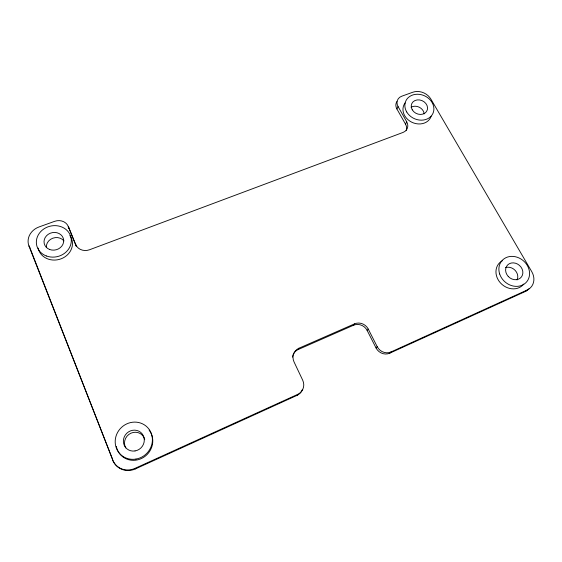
<?xml version="1.0" encoding="UTF-8"?>
<svg xmlns="http://www.w3.org/2000/svg" width="562" height="562" viewBox="0 0 562 562"><rect width="100%" height="100%" fill="white"/><g stroke="black" fill="none" stroke-linecap="round" stroke-linejoin="round"><path stroke-width="0.84" d="M406.235 130.391A9.28 7.903 24.2 0 0 405.525 124.16L396.905 108.986L398.058 106.555A9.217 7.749 23.8 0 1 401.718 96.228L412.726 92.259A13.797 11.549 24.7 0 1 430.878 99.095L531.771 271.678A15.139 13.017 41.2 0 1 527.156 290.034L525.168 291.559L389.768 353.168A10.467 9.716 43.3 0 1 376.041 347.948L367.141 330.435A10.418 9.765 39.6 0 0 353.519 325.25L298.289 349.48A10.58 10.214 37.9 0 0 292.942 355.17M405.525 124.16L406.726 121.806L398.058 106.555M298.289 349.48L298.984 348.208L354.538 323.867A10.481 9.814 39.4 0 1 368.251 329.079L377.214 346.691A10.537 9.765 43.2 0 0 391.026 351.945L527.156 290.034M68.325 226.521L76.39 246.43L68.325 226.521A10.79 9.568 -12.3 0 0 54.662 221.323L39.038 226.95A16.368 14.5 -14.2 0 0 28.95 246.008L112.913 460.306A17.78 16.797 -47.6 0 0 135.379 468.919L297.017 395.374L297.72 394.376A10.819 10.537 46.5 0 0 302.721 380.249L294.031 361.914A10.65 10.271 37.6 0 1 298.984 348.208M353.519 325.25L354.538 323.867M367.141 330.435L368.251 329.079M376.041 347.948L377.214 346.691M389.768 353.168L391.026 351.945M112.407 459.695A17.9 16.909 -47.5 0 0 135.02 468.364L297.72 394.376M135.02 468.364L135.379 468.919M28.95 246.008L29.934 247.912A16.263 14.422 -14.3 0 1 29.379 246.1M30.257 248.727L112.59 459.491M505.547 267.596A9.013 7.784 40.8 0 1 515.171 270.399A9.013 7.784 40.8 0 1 517.089 279.925M411.089 107.258A8.268 6.962 24.9 0 1 419.357 107.279A8.268 6.962 24.9 0 1 424.141 113.896M125.755 447.963A10.559 10.018 -45.9 0 1 131.002 433.162A10.559 10.018 -45.9 0 1 144.736 439.484M529.228 288.475A15.048 12.954 41.3 0 1 525.168 291.559M68.164 226.858A10.72 9.519 -12.4 0 1 69.056 228.509M396.905 108.986A9.168 7.713 23.9 0 1 396.898 101.525M292.451 357.116A10.58 10.214 37.9 0 1 292.739 355.802M302.44 389.438A10.748 10.481 46.9 0 1 297.017 395.374M46.365 247.406A9.73 8.676 -13.9 0 1 52.786 238.211A9.73 8.676 -13.9 0 1 63.97 240.929M406.726 121.806A9.329 7.938 24.2 0 1 403.052 132.428L89.477 249.774A10.727 9.638 -11.1 0 1 75.701 244.533M523.721 284.077A16.115 13.902 40.7 0 1 500.447 282.918A16.115 13.902 40.7 0 1 502.477 260.663M431.187 116.222A14.781 12.427 24.9 0 1 411.546 122.095A14.781 12.427 24.9 0 1 405.097 102.951M69.871 235.527A17.415 15.504 -13.8 0 1 61.356 258.724A17.415 15.504 -13.8 0 1 38.118 248.039M149.127 430.127A18.897 17.928 -45.7 0 1 141.821 458.346A18.897 17.928 -45.7 0 1 116.306 446.376M508.266 276.462L506.854 274.551A9.154 7.875 40.6 0 1 513.31 262.861A9.154 7.875 40.6 0 1 522.414 275.162A9.154 7.875 40.6 0 1 508.266 276.462M49.667 249.5A9.898 8.795 -13.6 0 0 63.668 240.093A9.898 8.795 -13.6 0 0 48.262 234.291A9.898 8.795 -13.6 0 0 49.667 249.5M412.255 109.801A8.388 7.032 24.9 0 0 426.396 111.705A8.388 7.032 24.9 0 0 419.54 99.938A8.388 7.032 24.9 0 0 412.255 109.801M135.035 450.942A10.741 10.193 -45.3 0 0 142.242 433.941A10.741 10.193 -45.3 0 0 124.23 436.969A10.741 10.193 -45.3 0 0 135.035 450.942M499.667 273.989A16.27 14.008 40.6 0 0 525.73 282.855A16.27 14.008 40.6 0 0 517.279 257.263A16.27 14.008 40.6 0 0 499.667 273.989M406.705 111.957A14.914 12.505 24.9 0 0 431.848 115.28A14.914 12.505 24.9 0 0 419.589 94.381A14.914 12.505 24.9 0 0 406.705 111.957M46.407 255.984A17.591 15.638 -13.6 0 0 71.255 239.187A17.591 15.638 -13.6 0 0 43.822 228.959A17.591 15.638 -13.6 0 0 46.407 255.984M135.962 459.077A19.101 18.117 -45.3 0 0 148.719 428.82A19.101 18.117 -45.3 0 0 116.706 434.264A19.101 18.117 -45.3 0 0 135.962 459.077"/></g></svg>
